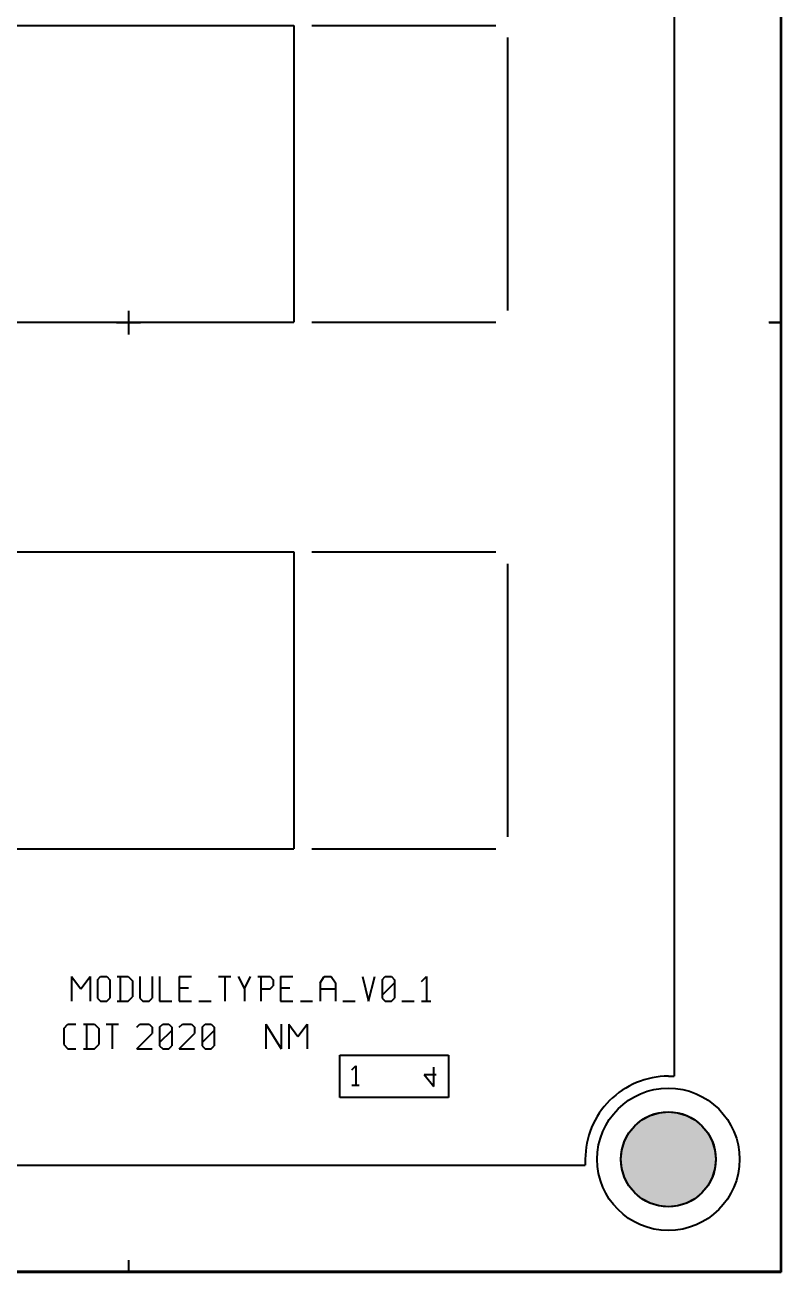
# Model space of a CAD drawing. Header units: millimetres. Extents: x 3 to 68, y 3.3 to 83.4.
# Drawn here: x 36.1 to 68, y 3.3 to 55.9 of the extents above; entities that cross this region are included whole.
import ezdxf

# ---------------------------------------------------------------- set-up
doc = ezdxf.new("R2010")
doc.units = ezdxf.units.MM
for name, color, linetype in [('bottom_copper', 7, 'Continuous'), ('bottom_silk', 7, 'Continuous'), ('drill_plated', 7, 'Continuous'), ('outline', 7, 'Continuous'), ('top_copper', 7, 'Continuous'), ('top_silk', 7, 'Continuous')]:
    doc.layers.add(name, color=color, linetype=linetype)

msp = doc.modelspace()

# ---------------------------------------------------------------- hatches: boundary and pattern name
at = {"layer": 'bottom_copper', "lineweight": 40}
msp.add_hatch(color=7, dxfattribs=at).paths.add_polyline_path([(65.186, 7.694), (65.072, 7.319), (64.887, 6.973), (64.638, 6.67), (64.335, 6.421), (63.989, 6.236), (63.614, 6.122), (63.224, 6.084), (62.834, 6.122), (62.459, 6.236), (62.113, 6.421), (61.81, 6.67), (61.561, 6.973), (61.376, 7.319), (61.262, 7.694), (61.224, 8.084), (61.262, 8.474), (61.376, 8.849), (61.561, 9.195), (61.81, 9.498), (62.113, 9.747), (62.459, 9.932), (62.834, 10.046), (63.224, 10.084), (63.614, 10.046), (63.989, 9.932), (64.335, 9.747), (64.638, 9.498), (64.887, 9.195), (65.072, 8.849), (65.186, 8.474), (65.224, 8.084), (65.186, 7.694)], flags=0)
at = {"layer": 'drill_plated', "lineweight": 40}
msp.add_hatch(color=7, dxfattribs=at).paths.add_polyline_path([(65.186, 7.694), (65.072, 7.319), (64.887, 6.973), (64.638, 6.67), (64.335, 6.421), (63.989, 6.236), (63.614, 6.122), (63.224, 6.084), (62.834, 6.122), (62.459, 6.236), (62.113, 6.421), (61.81, 6.67), (61.561, 6.973), (61.376, 7.319), (61.262, 7.694), (61.224, 8.084), (61.262, 8.474), (61.376, 8.849), (61.561, 9.195), (61.81, 9.498), (62.113, 9.747), (62.459, 9.932), (62.834, 10.046), (63.224, 10.084), (63.614, 10.046), (63.989, 9.932), (64.335, 9.747), (64.638, 9.498), (64.887, 9.195), (65.072, 8.849), (65.186, 8.474), (65.224, 8.084), (65.186, 7.694)], flags=0)
at = {"layer": 'top_copper', "lineweight": 40}
msp.add_hatch(color=7, dxfattribs=at).paths.add_polyline_path([(65.186, 7.694), (65.072, 7.319), (64.887, 6.973), (64.638, 6.67), (64.335, 6.421), (63.989, 6.236), (63.614, 6.122), (63.224, 6.084), (62.834, 6.122), (62.459, 6.236), (62.113, 6.421), (61.81, 6.67), (61.561, 6.973), (61.376, 7.319), (61.262, 7.694), (61.224, 8.084), (61.262, 8.474), (61.376, 8.849), (61.561, 9.195), (61.81, 9.498), (62.113, 9.747), (62.459, 9.932), (62.834, 10.046), (63.224, 10.084), (63.614, 10.046), (63.989, 9.932), (64.335, 9.747), (64.638, 9.498), (64.887, 9.195), (65.072, 8.849), (65.186, 8.474), (65.224, 8.084), (65.186, 7.694)], flags=0)

# ---------------------------------------------------------------- linework, layer by layer
at = {"layer": 'bottom_copper', "color": 7, "lineweight": 40}
for p, q in [((49.381, 12.472), (53.953, 12.472)), ((49.381, 10.694), (49.381, 12.472)), ((53.953, 12.472), (53.953, 10.694)), ((52.937, 11.659), (53.343, 11.151)), ((52.937, 11.659), (53.445, 11.659)), ((53.343, 11.151), (53.343, 11.964)), ((53.953, 10.694), (49.381, 10.694))]:
    msp.add_line(p, q, dxfattribs=at)
msp.add_lwpolyline([(65.186, 7.694), (65.072, 7.319), (64.887, 6.973), (64.638, 6.67), (64.335, 6.421), (63.989, 6.236), (63.614, 6.122), (63.224, 6.084), (62.834, 6.122), (62.459, 6.236), (62.113, 6.421), (61.81, 6.67), (61.561, 6.973), (61.376, 7.319), (61.262, 7.694), (61.224, 8.084), (61.262, 8.474), (61.376, 8.849), (61.561, 9.195), (61.81, 9.498), (62.113, 9.747), (62.459, 9.932), (62.834, 10.046), (63.224, 10.084), (63.614, 10.046), (63.989, 9.932), (64.335, 9.747), (64.638, 9.498), (64.887, 9.195), (65.072, 8.849), (65.186, 8.474), (65.224, 8.084), (65.186, 7.694)], close=True, dxfattribs=at)
for major_axis in [(3, 0), (2, 0)]:
    msp.add_ellipse((63.224, 8.084), major_axis=major_axis, ratio=1, dxfattribs=at)
at = {"layer": 'bottom_silk', "color": 7, "lineweight": 40}
for p, q in [((67.974, 3.364), (67.974, 83.364)), ((2.974, 3.364), (67.974, 3.364))]:
    msp.add_line(p, q, dxfattribs=at)
at = {"layer": 'drill_plated', "color": 7, "lineweight": 40}
msp.add_lwpolyline([(65.186, 7.694), (65.072, 7.319), (64.887, 6.973), (64.638, 6.67), (64.335, 6.421), (63.989, 6.236), (63.614, 6.122), (63.224, 6.084), (62.834, 6.122), (62.459, 6.236), (62.113, 6.421), (61.81, 6.67), (61.561, 6.973), (61.376, 7.319), (61.262, 7.694), (61.224, 8.084), (61.262, 8.474), (61.376, 8.849), (61.561, 9.195), (61.81, 9.498), (62.113, 9.747), (62.459, 9.932), (62.834, 10.046), (63.224, 10.084), (63.614, 10.046), (63.989, 9.932), (64.335, 9.747), (64.638, 9.498), (64.887, 9.195), (65.072, 8.849), (65.186, 8.474), (65.224, 8.084), (65.186, 7.694)], close=True, dxfattribs=at)
msp.add_ellipse((63.224, 8.084), major_axis=(2, 0), ratio=1, dxfattribs=at)
at = {"layer": 'outline', "color": 7, "lineweight": 40}
for p, q in [((67.974, 3.334), (67.974, 83.334)), ((67.974, 3.364), (2.974, 3.364))]:
    msp.add_line(p, q, dxfattribs=at)
at = {"layer": 'top_copper', "color": 7, "lineweight": 40}
for p, q in [((49.381, 10.694), (49.381, 12.472)), ((49.381, 12.472), (53.953, 12.472)), ((53.953, 12.472), (53.953, 10.694)), ((49.889, 11.852), (50.052, 12.015)), ((50.052, 12.015), (50.052, 11.202)), ((49.889, 11.202), (50.194, 11.202)), ((53.953, 10.694), (49.381, 10.694))]:
    msp.add_line(p, q, dxfattribs=at)
msp.add_lwpolyline([(65.186, 7.694), (65.072, 7.319), (64.887, 6.973), (64.638, 6.67), (64.335, 6.421), (63.989, 6.236), (63.614, 6.122), (63.224, 6.084), (62.834, 6.122), (62.459, 6.236), (62.113, 6.421), (61.81, 6.67), (61.561, 6.973), (61.376, 7.319), (61.262, 7.694), (61.224, 8.084), (61.262, 8.474), (61.376, 8.849), (61.561, 9.195), (61.81, 9.498), (62.113, 9.747), (62.459, 9.932), (62.834, 10.046), (63.224, 10.084), (63.614, 10.046), (63.989, 9.932), (64.335, 9.747), (64.638, 9.498), (64.887, 9.195), (65.072, 8.849), (65.186, 8.474), (65.224, 8.084), (65.186, 7.694)], close=True, dxfattribs=at)
for major_axis in [(3, 0), (2, 0)]:
    msp.add_ellipse((63.224, 8.084), major_axis=major_axis, ratio=1, dxfattribs=at)
at = {"layer": 'top_silk', "color": 7, "lineweight": 40}
for p, q in [((67.96, 83.34), (67.96, 3.34)), ((67.96, 3.34), (67.96, 83.34)), ((67.974, 83.334), (67.974, 3.334)), ((63.474, 75.084), (63.474, 11.584)), ((29.948, 55.846), (47.448, 55.846)), ((47.448, 55.846), (47.448, 43.346)), ((48.198, 55.846), (55.948, 55.846)), ((56.448, 55.346), (56.448, 43.846)), ((40.474, 43.834), (40.474, 42.834)), ((29.948, 43.346), (47.448, 43.346)), ((39.974, 43.334), (40.974, 43.334)), ((48.198, 43.346), (55.948, 43.346)), ((67.96, 43.34), (67.46, 43.34)), ((67.474, 43.334), (67.974, 43.334)), ((29.948, 33.67), (47.448, 33.67)), ((47.448, 33.67), (47.448, 21.17)), ((48.198, 33.67), (55.948, 33.67)), ((56.448, 33.17), (56.448, 21.67)), ((29.948, 21.17), (47.448, 21.17)), ((48.198, 21.17), (55.948, 21.17)), ((38.078, 15.779), (38.078, 14.743)), ((38.078, 15.779), (38.467, 15.261)), ((38.467, 15.261), (38.856, 15.779)), ((38.856, 15.779), (38.856, 14.743)), ((39.167, 15.65), (39.296, 15.779)), ((39.296, 15.779), (39.555, 15.779)), ((39.555, 15.779), (39.685, 15.65)), ((39.996, 15.779), (40.462, 15.779)), ((40.125, 15.779), (40.125, 14.743)), ((40.462, 15.779), (40.643, 15.598)), ((40.954, 15.779), (40.954, 14.873)), ((41.472, 15.779), (41.472, 14.873)), ((41.783, 15.779), (41.783, 14.743)), ((42.612, 15.779), (42.612, 14.743)), ((42.612, 15.779), (43.131, 15.779)), ((44.27, 15.779), (44.789, 15.779)), ((44.53, 15.779), (44.53, 14.743)), ((45.1, 15.779), (45.359, 15.261)), ((45.359, 15.261), (45.618, 15.779)), ((45.929, 15.779), (46.447, 15.779)), ((46.058, 15.779), (46.058, 14.743)), ((46.447, 15.779), (46.576, 15.65)), ((46.887, 15.779), (46.887, 14.743)), ((46.887, 15.779), (47.405, 15.779)), ((48.545, 15.52), (48.727, 15.779)), ((48.727, 15.779), (49.012, 15.779)), ((49.012, 15.779), (49.193, 15.52)), ((50.333, 15.779), (50.592, 14.743)), ((50.592, 14.743), (50.851, 15.779)), ((51.162, 15.65), (51.292, 15.779)), ((51.292, 15.779), (51.551, 15.779)), ((51.551, 15.779), (51.68, 15.65)), ((52.82, 15.572), (53.027, 15.779)), ((53.027, 15.779), (53.027, 14.743)), ((39.167, 15.65), (39.167, 14.873)), ((39.685, 15.65), (39.685, 14.873)), ((40.643, 15.598), (40.643, 14.924)), ((42.612, 15.313), (43.001, 15.313)), ((45.359, 15.261), (45.359, 14.743)), ((46.058, 15.261), (46.447, 15.261)), ((46.447, 15.261), (46.576, 15.391)), ((46.576, 15.65), (46.576, 15.391)), ((46.887, 15.313), (47.276, 15.313)), ((48.545, 15.52), (48.545, 14.743)), ((48.545, 15.261), (49.193, 15.261)), ((49.193, 15.52), (49.193, 14.743)), ((51.162, 15.65), (51.162, 14.873)), ((51.162, 15.002), (51.68, 15.52)), ((51.68, 15.65), (51.68, 14.873)), ((39.167, 14.873), (39.296, 14.743)), ((39.296, 14.743), (39.555, 14.743)), ((39.555, 14.743), (39.685, 14.873)), ((39.996, 14.743), (40.462, 14.743)), ((40.462, 14.743), (40.643, 14.924)), ((40.954, 14.873), (41.084, 14.743)), ((41.084, 14.743), (41.343, 14.743)), ((41.343, 14.743), (41.472, 14.873)), ((41.783, 14.743), (42.301, 14.743)), ((42.612, 14.743), (43.131, 14.743)), ((43.441, 14.743), (43.96, 14.743)), ((46.887, 14.743), (47.405, 14.743)), ((47.716, 14.743), (48.234, 14.743)), ((49.504, 14.743), (50.022, 14.743)), ((51.162, 14.873), (51.292, 14.743)), ((51.292, 14.743), (51.551, 14.743)), ((51.551, 14.743), (51.68, 14.873)), ((51.991, 14.743), (52.509, 14.743)), ((52.82, 14.743), (53.209, 14.743)), ((37.743, 13.594), (37.925, 13.775)), ((37.925, 13.775), (38.262, 13.775)), ((38.573, 13.775), (39.039, 13.775)), ((38.702, 13.775), (38.702, 12.739)), ((39.039, 13.775), (39.22, 13.594)), ((39.531, 13.775), (40.049, 13.775)), ((39.79, 13.775), (39.79, 12.739)), ((40.827, 13.646), (40.956, 13.775)), ((40.956, 13.775), (41.345, 13.775)), ((41.345, 13.775), (41.474, 13.646)), ((41.785, 13.646), (41.915, 13.775)), ((41.915, 13.775), (42.174, 13.775)), ((42.174, 13.775), (42.303, 13.646)), ((42.614, 13.646), (42.744, 13.775)), ((42.744, 13.775), (43.132, 13.775)), ((43.132, 13.775), (43.262, 13.646)), ((43.573, 13.646), (43.702, 13.775)), ((43.702, 13.775), (43.961, 13.775)), ((43.961, 13.775), (44.091, 13.646)), ((46.267, 13.775), (46.267, 12.739)), ((46.267, 13.775), (46.915, 12.739)), ((46.915, 13.775), (46.915, 12.739)), ((47.226, 13.775), (47.226, 12.739)), ((47.226, 13.775), (47.614, 13.257)), ((47.614, 13.257), (48.003, 13.775)), ((48.003, 13.775), (48.003, 12.739)), ((37.743, 13.594), (37.743, 12.92)), ((39.22, 13.594), (39.22, 12.92)), ((40.827, 12.739), (41.474, 13.386)), ((41.474, 13.646), (41.474, 13.386)), ((41.785, 13.646), (41.785, 12.868)), ((41.785, 12.998), (42.303, 13.516)), ((42.303, 13.646), (42.303, 12.868)), ((42.614, 12.739), (43.262, 13.386)), ((43.262, 13.646), (43.262, 13.386)), ((43.573, 13.646), (43.573, 12.868)), ((43.573, 12.998), (44.091, 13.516)), ((44.091, 13.646), (44.091, 12.868)), ((37.743, 12.92), (37.925, 12.739)), ((37.925, 12.739), (38.262, 12.739)), ((38.573, 12.739), (39.039, 12.739)), ((39.039, 12.739), (39.22, 12.92)), ((40.827, 12.739), (41.474, 12.739)), ((41.785, 12.868), (41.915, 12.739)), ((41.915, 12.739), (42.174, 12.739)), ((42.174, 12.739), (42.303, 12.868)), ((42.614, 12.739), (43.262, 12.739)), ((43.573, 12.868), (43.702, 12.739)), ((43.702, 12.739), (43.961, 12.739)), ((43.961, 12.739), (44.091, 12.868)), ((63.224, 11.584), (63.474, 11.584)), ((59.724, 8.084), (59.724, 7.834)), ((21.224, 7.834), (59.724, 7.834)), ((40.474, 3.834), (40.474, 3.334)), ((2.96, 3.34), (67.96, 3.34)), ((2.96, 3.34), (67.96, 3.34)), ((12.974, 3.334), (67.974, 3.334))]:
    msp.add_line(p, q, dxfattribs=at)
msp.add_ellipse((63.224, 8.084), major_axis=(3.5, 0), ratio=1, start_param=1.570796, end_param=3.141593, dxfattribs=at)

doc.saveas('drawing.dxf')
